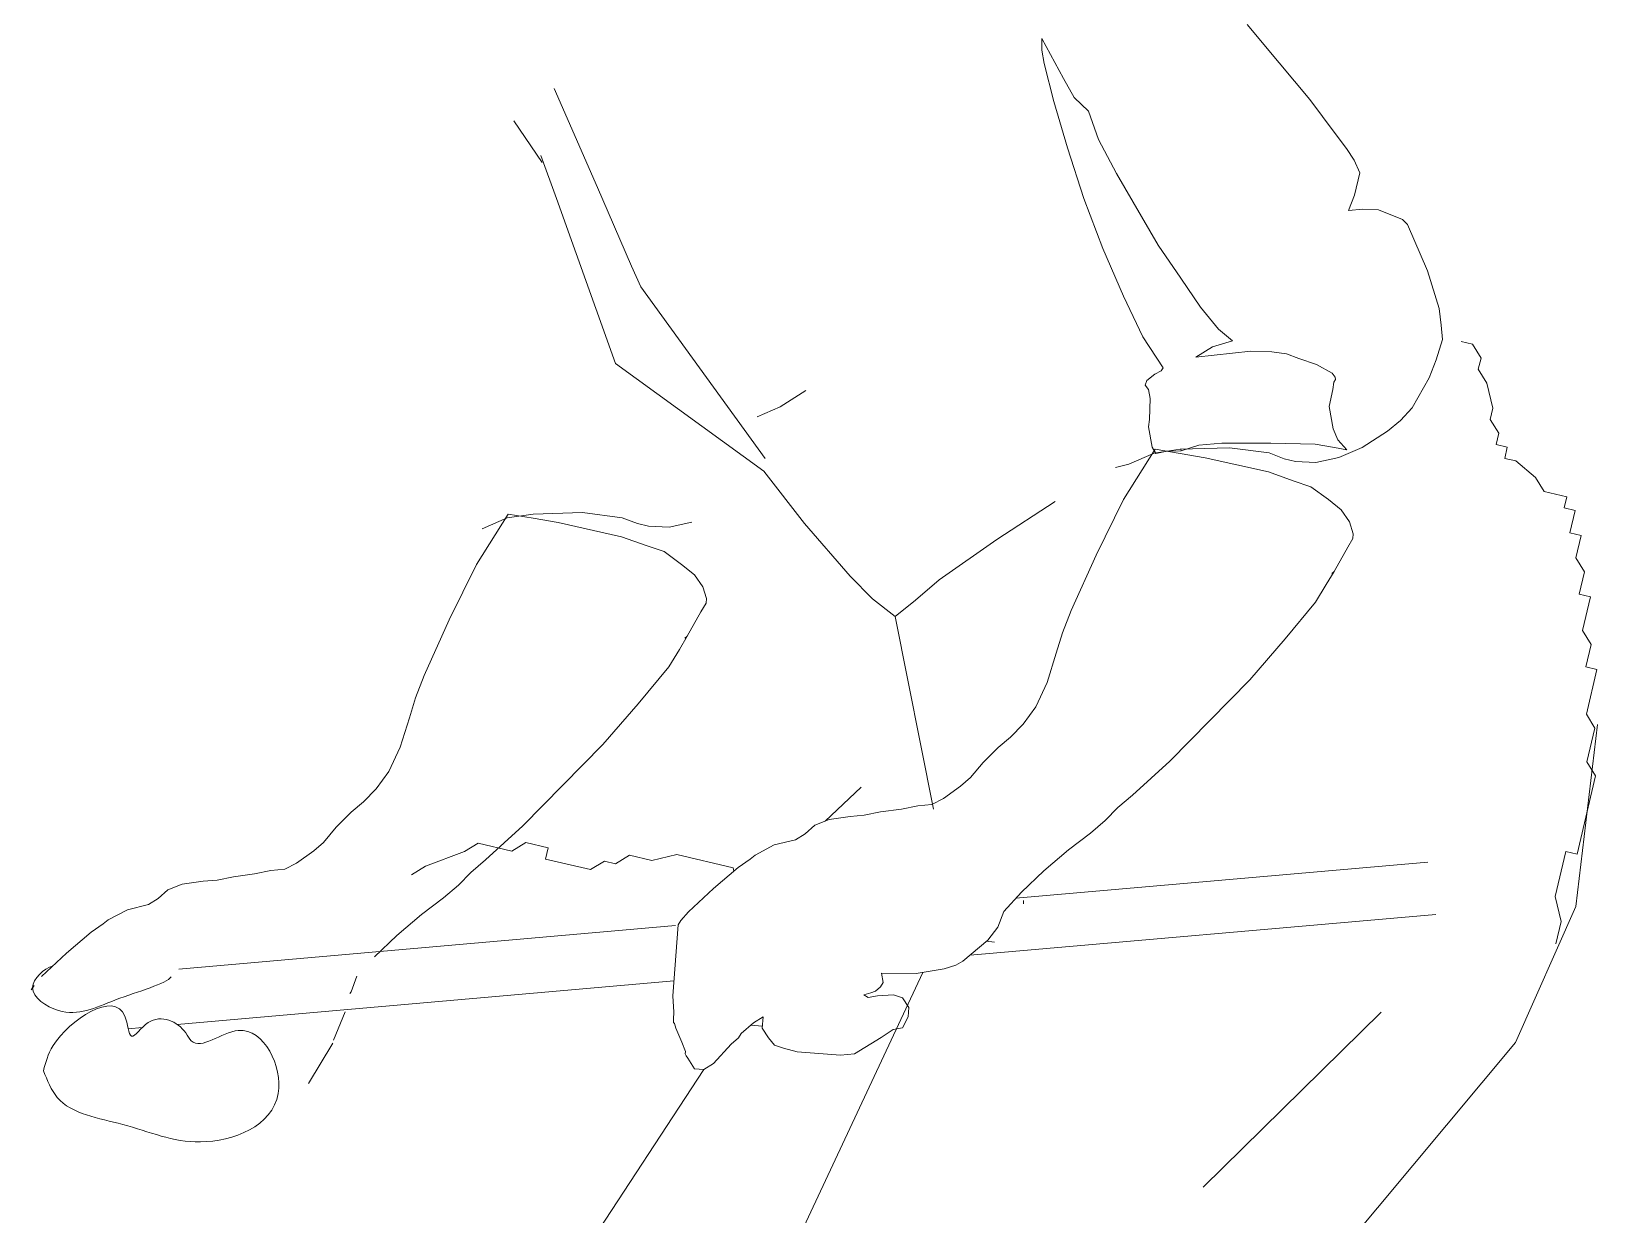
# Model space of a CAD drawing. Header units: millimetres. Extents: x -346728 to 1320345, y -537202 to -385966.
# Drawn here: x 1004111 to 1005387, y -523138 to -522175 of the extents above; entities that cross this region are included whole.
import ezdxf

# ---------------------------------------------------------------- set-up
doc = ezdxf.new("R2010")
doc.units = ezdxf.units.MM
doc.header["$LTSCALE"] = 100
doc.layers.add('5', color=5, linetype='Continuous', lineweight=15)

msp = doc.modelspace()

# ---------------------------------------------------------------- linework, layer by layer
at = {"layer": '5'}
for p, q in [((1005127.5, -522200.6, -1870.3), (1005101.5, -522169.2, -1870.3)), ((1004934.2, -522190.1, -1870.3), (1004934.3, -522180.6, -1870.3)), ((1004934.3, -522180.6, -1870.3), (1004951.9, -522213.4, -1870.3)), ((1004936.3, -522201.1, -1870.3), (1004934.2, -522190.1, -1870.3)), ((1004944.1, -522232, -1870.3), (1004936.3, -522201.1, -1870.3)), ((1005152.7, -522230.4, -1870.3), (1005127.5, -522200.6, -1870.3)), ((1004572.3, -522302.1, -1870.3), (1004537, -522221.4, -1870.3)), ((1004951.9, -522213.4, -1870.3), (1004960.6, -522228.8, -1870.3)), ((1004955.1, -522269.8, -1870.3), (1004944.1, -522232, -1870.3)), ((1004960.6, -522228.8, -1870.3), (1004972.2, -522239.9, -1870.3)), ((1005173.1, -522258.2, -1870.3), (1005152.7, -522230.4, -1870.3)), ((1004527.3, -522281.7, -1870.3), (1004504.4, -522247.7, -1870.3)), ((1004972.2, -522239.9, -1870.3), (1004980.4, -522263.1, -1870.3)), ((1005182.5, -522270.4, -1870.3), (1005173.1, -522258.2, -1870.3)), ((1004968.6, -522311, -1870.3), (1004955.1, -522269.8, -1870.3)), ((1004980.4, -522263.1, -1870.3), (1004995.2, -522290.7, -1870.3)), ((1005188.7, -522279.9, -1870.3), (1005182.5, -522270.4, -1870.3)), ((1004526.3, -522276, -1870.3), (1004539, -522311.1, -1870.3)), ((1005193.2, -522290.2, -1870.3), (1005188.7, -522279.9, -1870.3)), ((1004995.2, -522290.7, -1870.3), (1005029.1, -522348.9, -1870.3)), ((1005188.9, -522308.4, -1870.3), (1005193.2, -522290.2, -1870.3)), ((1004539, -522311.1, -1870.3), (1004587.1, -522445.3, -1870.3)), ((1004581.1, -522322.2, -1870.3), (1004572.3, -522302.1, -1870.3)), ((1004984, -522351.8, -1870.3), (1004968.6, -522311, -1870.3)), ((1005184.1, -522320.7, -1870.3), (1005188.9, -522308.4, -1870.3)), ((1004600.2, -522366, -1870.3), (1004581.1, -522322.2, -1870.3)), ((1005195.8, -522319.6, -1870.3), (1005184.1, -522320.7, -1870.3)), ((1005208.4, -522320.3, -1870.3), (1005195.8, -522319.6, -1870.3)), ((1005228, -522328, -1870.3), (1005208.4, -522320.3, -1870.3)), ((1005232, -522332.3, -1870.3), (1005228, -522328, -1870.3)), ((1005248.5, -522370, -1870.3), (1005232, -522332.3, -1870.3)), ((1005029.1, -522348.9, -1870.3), (1005047.6, -522375.8, -1870.3)), ((1005000.9, -522390.4, -1870.3), (1004984, -522351.8, -1870.3)), ((1004607.6, -522382.8, -1870.3), (1004600.2, -522366, -1870.3)), ((1005047.6, -522375.8, -1870.3), (1005063.5, -522399.4, -1870.3)), ((1005257.8, -522400.6, -1870.3), (1005248.5, -522370, -1870.3)), ((1004708.9, -522522.7, -1870.3), (1004607.6, -522382.8, -1870.3)), ((1005016.7, -522423.6, -1870.3), (1005000.9, -522390.4, -1870.3)), ((1005063.5, -522399.4, -1870.3), (1005078.3, -522417.5, -1870.3)), ((1005259.6, -522414.1, -1870.3), (1005257.8, -522400.6, -1870.3)), ((1005260.7, -522425.8, -1870.3), (1005259.6, -522414.1, -1870.3)), ((1005033, -522449, -1870.3), (1005016.7, -522423.6, -1870.3)), ((1005089.6, -522426.8, -1870.3), (1005073.4, -522431.8, -1870.3)), ((1005078.3, -522417.5, -1870.3), (1005089.6, -522426.8, -1870.3)), ((1005255.6, -522442.3, -1870.3), (1005260.7, -522425.8, -1870.3)), ((1005275.9, -522427.5, -1870.3), (1005285, -522429.7, -1870.3)), ((1005073.4, -522431.8, -1870.3), (1005059.8, -522440.1, -1870.3)), ((1005059.8, -522440.1, -1870.3), (1005104.5, -522435.3, -1870.3)), ((1005104.5, -522435.3, -1870.3), (1005121.7, -522435.9, -1870.3)), ((1005121.7, -522435.9, -1870.3), (1005133.5, -522437.4, -1870.3)), ((1005133.5, -522437.4, -1870.3), (1005143.7, -522441.2, -1870.3)), ((1005285, -522429.7, -1870.3), (1005292, -522440.9, -1870.3)), ((1004587.1, -522445.3, -1870.3), (1004708, -522533, -1870.3)), ((1005026.3, -522454.1, -1870.3), (1005031.5, -522451.2, -1870.3)), ((1005031.5, -522451.2, -1870.3), (1005033, -522449, -1870.3)), ((1005143.7, -522441.2, -1870.3), (1005157.9, -522446.1, -1870.3)), ((1005157.9, -522446.1, -1870.3), (1005170.7, -522453.2, -1870.3)), ((1005249.8, -522457.1, -1870.3), (1005255.6, -522442.3, -1870.3)), ((1005292, -522440.9, -1870.3), (1005289.8, -522450.1, -1870.3)), ((1005289.8, -522450.1, -1870.3), (1005296.8, -522461.4, -1870.3)), ((1005018.5, -522463.1, -1870.3), (1005019.7, -522459.1, -1870.3)), ((1005021.1, -522466.5, -1870.3), (1005018.5, -522463.1, -1870.3)), ((1005019.7, -522459.1, -1870.3), (1005026.3, -522454.1, -1870.3)), ((1005170.7, -522453.2, -1870.3), (1005173.2, -522456.5, -1870.3)), ((1005172.1, -522460.5, -1870.3), (1005171.3, -522466.4, -1870.3)), ((1005173.6, -522458.3, -1870.3), (1005172.1, -522460.5, -1870.3)), ((1005173.2, -522456.5, -1870.3), (1005173.6, -522458.3, -1870.3)), ((1005236, -522481.5, -1870.3), (1005249.8, -522457.1, -1870.3)), ((1005296.8, -522461.4, -1870.3), (1005301.6, -522481.8, -1870.3)), ((1004721.3, -522480.5, -1870.3), (1004742.1, -522467.3, -1870.3)), ((1005022.5, -522473.8, -1870.3), (1005021.1, -522466.5, -1870.3)), ((1005021.9, -522491, -1870.3), (1005022.5, -522473.8, -1870.3)), ((1005171.3, -522466.4, -1870.3), (1005168.2, -522480.3, -1870.3)), ((1004702.5, -522488.7, -1870.3), (1004721.3, -522480.5, -1870.3)), ((1005021.2, -522496.9, -1870.3), (1005021.9, -522491, -1870.3)), ((1005168.2, -522480.3, -1870.3), (1005171.7, -522498.6, -1870.3)), ((1005226.3, -522491.8, -1870.3), (1005236, -522481.5, -1870.3)), ((1005301.6, -522481.8, -1870.3), (1005299.5, -522490.9, -1870.3)), ((1005299.5, -522490.9, -1870.3), (1005306.4, -522502.2, -1870.3)), ((1005024.3, -522513.4, -1870.3), (1005021.2, -522496.9, -1870.3)), ((1005171.7, -522498.6, -1870.3), (1005175.3, -522507.4, -1870.3)), ((1005195.1, -522513.7, -1870.3), (1005215.8, -522500.5, -1870.3)), ((1005215.8, -522500.5, -1870.3), (1005226.3, -522491.8, -1870.3)), ((1005306.4, -522502.2, -1870.3), (1005304.3, -522511.3, -1870.3)), ((1005026.6, -522515.1, -1870.3), (1005000.9, -522556.2, -1870.3)), ((1005027.2, -522518.5, -1870.3), (1005024.3, -522513.4, -1870.3)), ((1005025.8, -522518.3, -1870.3), (1005046.9, -522515.2, -1870.3)), ((1005046.9, -522518.6, -1870.3), (1005026.6, -522515.1, -1870.3)), ((1005036.4, -522516.8, -1870.3), (1005027.2, -522518.5, -1870.3)), ((1005047.7, -522516.5, -1870.3), (1005036.4, -522516.8, -1870.3)), ((1005046.9, -522515.2, -1870.3), (1005087.1, -522514, -1870.3)), ((1005047.4, -522514.7, -1870.3), (1005047.7, -522516.5, -1870.3)), ((1005047.7, -522516.5, -1870.3), (1005047.4, -522514.7, -1870.3)), ((1005062.1, -522511.9, -1870.3), (1005047.7, -522516.5, -1870.3)), ((1005080.8, -522510.2, -1870.3), (1005062.1, -522511.9, -1870.3)), ((1005120.7, -522510.2, -1870.3), (1005080.8, -522510.2, -1870.3)), ((1005087.1, -522514, -1870.3), (1005119.5, -522518.1, -1870.3)), ((1005157, -522510.9, -1870.3), (1005120.7, -522510.2, -1870.3)), ((1005172.7, -522513.7, -1870.3), (1005157, -522510.9, -1870.3)), ((1005182.6, -522515.6, -1870.3), (1005172.7, -522513.7, -1870.3)), ((1005175.3, -522507.4, -1870.3), (1005182.6, -522515.6, -1870.3)), ((1005176.2, -522521.9, -1870.3), (1005195.1, -522513.7, -1870.3)), ((1005304.3, -522511.3, -1870.3), (1005313.4, -522513.5, -1870.3)), ((1005313.4, -522513.5, -1870.3), (1005311.3, -522522.6, -1870.3)), ((1004994.3, -522530.1, -1870.3), (1005005.3, -522527.3, -1870.3)), ((1005005.3, -522527.3, -1870.3), (1005025.8, -522518.3, -1870.3)), ((1005067.3, -522522.1, -1870.3), (1005046.9, -522518.6, -1870.3)), ((1005118.8, -522533.6, -1870.3), (1005067.3, -522522.1, -1870.3)), ((1005119.5, -522518.1, -1870.3), (1005131.8, -522523, -1870.3)), ((1005131.8, -522523, -1870.3), (1005140.9, -522525.1, -1870.3)), ((1005140.9, -522525.1, -1870.3), (1005157.6, -522526, -1870.3)), ((1005157.6, -522526, -1870.3), (1005176.2, -522521.9, -1870.3)), ((1005311.3, -522522.6, -1870.3), (1005320.4, -522524.7, -1870.3)), ((1005320.4, -522524.7, -1870.3), (1005336.5, -522538.2, -1870.3)), ((1004708, -522533, -1870.3), (1004740.9, -522575.7, -1870.3)), ((1005138.9, -522540.8, -1870.3), (1005118.8, -522533.6, -1870.3)), ((1005153.5, -522545.7, -1870.3), (1005138.9, -522540.8, -1870.3)), ((1005336.5, -522538.2, -1870.3), (1005343.5, -522549.5, -1870.3)), ((1005167.7, -522556.2, -1870.3), (1005153.5, -522545.7, -1870.3)), ((1005343.5, -522549.5, -1870.3), (1005361.8, -522553.8, -1870.3)), ((1005361.8, -522553.8, -1870.3), (1005359.6, -522562.9, -1870.3)), ((1004499.7, -522567.9, -1870.3), (1004474, -522608.9, -1870.3)), ((1004498.9, -522571.1, -1870.3), (1004520, -522568, -1870.3)), ((1004520, -522571.3, -1870.3), (1004499.7, -522567.9, -1870.3)), ((1004520, -522568, -1870.3), (1004560.2, -522566.7, -1870.3)), ((1004560.2, -522566.7, -1870.3), (1004592.6, -522570.9, -1870.3)), ((1004897.6, -522588.7, -1870.3), (1004945.2, -522557.7, -1870.3)), ((1005000.9, -522556.2, -1870.3), (1004978.6, -522601.3, -1870.3)), ((1005178.2, -522564.5, -1870.3), (1005167.7, -522556.2, -1870.3)), ((1005185, -522574.4, -1870.3), (1005178.2, -522564.5, -1870.3)), ((1005359.6, -522562.9, -1870.3), (1005368.7, -522565.1, -1870.3)), ((1005368.7, -522565.1, -1870.3), (1005364.4, -522583.3, -1870.3)), ((1004478.4, -522580.1, -1870.3), (1004498.9, -522571.1, -1870.3)), ((1004540.4, -522574.8, -1870.3), (1004520, -522571.3, -1870.3)), ((1004591.9, -522586.4, -1870.3), (1004540.4, -522574.8, -1870.3)), ((1004592.6, -522570.9, -1870.3), (1004604.9, -522575.7, -1870.3)), ((1004604.9, -522575.7, -1870.3), (1004614, -522577.8, -1870.3)), ((1004614, -522577.8, -1870.3), (1004630.7, -522578.7, -1870.3)), ((1004630.7, -522578.7, -1870.3), (1004649.3, -522574.6, -1870.3)), ((1004740.9, -522575.7, -1870.3), (1004778.1, -522618.6, -1870.3)), ((1005188, -522584, -1870.3), (1005185, -522574.4, -1870.3)), ((1004612, -522593.5, -1870.3), (1004591.9, -522586.4, -1870.3)), ((1004850.7, -522621.5, -1870.3), (1004897.6, -522588.7, -1870.3)), ((1005183.4, -522594.9, -1870.3), (1005187.7, -522587.8, -1870.3)), ((1005187.7, -522587.8, -1870.3), (1005188, -522584, -1870.3)), ((1005364.4, -522583.3, -1870.3), (1005373.6, -522585.5, -1870.3)), ((1005373.6, -522585.5, -1870.3), (1005369.3, -522603.7, -1870.3)), ((1004626.6, -522598.4, -1870.3), (1004612, -522593.5, -1870.3)), ((1004640.8, -522608.9, -1870.3), (1004626.6, -522598.4, -1870.3)), ((1004978.6, -522601.3, -1870.3), (1004958.2, -522646.6, -1870.3)), ((1005172.4, -522614.7, -1870.3), (1005183.4, -522594.9, -1870.3)), ((1005369.3, -522603.7, -1870.3), (1005376.2, -522615, -1870.3)), ((1004474, -522608.9, -1870.3), (1004451.7, -522654, -1870.3)), ((1004651.3, -522617.3, -1870.3), (1004640.8, -522608.9, -1870.3)), ((1004658.1, -522627.2, -1870.3), (1004651.3, -522617.3, -1870.3)), ((1004778.1, -522618.6, -1870.3), (1004796.4, -522637.1, -1870.3)), ((1005166, -522625.4, -1870.3), (1005172.4, -522614.7, -1870.3)), ((1005170.4, -522616.4, -1870.3), (1005172.4, -522614.7, -1870.3)), ((1005172.4, -522614.7, -1870.3), (1005170.4, -522616.4, -1870.3)), ((1005376.2, -522615, -1870.3), (1005371.9, -522633.3, -1870.3)), ((1004661.1, -522636.8, -1870.3), (1004658.1, -522627.2, -1870.3)), ((1004831.4, -522638, -1870.3), (1004850.7, -522621.5, -1870.3)), ((1005157.3, -522639.7, -1870.3), (1005166, -522625.4, -1870.3)), ((1004656.5, -522647.6, -1870.3), (1004660.8, -522640.5, -1870.3)), ((1004660.8, -522640.5, -1870.3), (1004661.1, -522636.8, -1870.3)), ((1004796.4, -522637.1, -1870.3), (1004814.9, -522651.4, -1870.3)), ((1004814.9, -522651.4, -1870.3), (1004831.4, -522638, -1870.3)), ((1005132.5, -522669.6, -1870.3), (1005157.3, -522639.7, -1870.3)), ((1005371.9, -522633.3, -1870.3), (1005381.1, -522635.4, -1870.3)), ((1005381.1, -522635.4, -1870.3), (1005374.6, -522662.8, -1870.3)), ((1004451.7, -522654, -1870.3), (1004431.3, -522699.3, -1870.3)), ((1004645.5, -522667.4, -1870.3), (1004656.5, -522647.6, -1870.3)), ((1004814.9, -522651.4, -1870.3), (1004846, -522808.3, -1870.3)), ((1004958.2, -522646.6, -1870.3), (1004951.1, -522664.7, -1870.3)), ((1004639.1, -522678.1, -1870.3), (1004645.5, -522667.4, -1870.3)), ((1004643.5, -522669.1, -1870.3), (1004645.5, -522667.4, -1870.3)), ((1004645.5, -522667.4, -1870.3), (1004643.5, -522669.1, -1870.3)), ((1004951.1, -522664.7, -1870.3), (1004946.1, -522681.2, -1870.3)), ((1005103.6, -522703, -1870.3), (1005132.5, -522669.6, -1870.3)), ((1005374.6, -522662.8, -1870.3), (1005381.6, -522674.1, -1870.3)), ((1004630.4, -522692.4, -1870.3), (1004639.1, -522678.1, -1870.3)), ((1004946.1, -522681.2, -1870.3), (1004938.6, -522705, -1870.3)), ((1005381.6, -522674.1, -1870.3), (1005377.3, -522692.4, -1870.3)), ((1004605.6, -522722.4, -1870.3), (1004630.4, -522692.4, -1870.3)), ((1005377.3, -522692.4, -1870.3), (1005386.4, -522694.5, -1870.3)), ((1005386.4, -522694.5, -1870.3), (1005377.8, -522731, -1870.3)), ((1004431.3, -522699.3, -1870.3), (1004424.2, -522717.5, -1870.3)), ((1004938.6, -522705, -1870.3), (1004929.5, -522724.9, -1870.3)), ((1005071.1, -522736, -1870.3), (1005103.6, -522703, -1870.3)), ((1004424.2, -522717.5, -1870.3), (1004419.2, -522733.9, -1870.3)), ((1004576.7, -522755.7, -1870.3), (1004605.6, -522722.4, -1870.3)), ((1004929.5, -522724.9, -1870.3), (1004919, -522739, -1870.3)), ((1005377.8, -522731, -1870.3), (1005384.7, -522742.3, -1870.3)), ((1004419.2, -522733.9, -1870.3), (1004411.7, -522757.7, -1870.3)), ((1004919, -522739, -1870.3), (1004908.8, -522749.5, -1870.3)), ((1005038.5, -522769.1, -1870.3), (1005071.1, -522736, -1870.3)), ((1005387, -522739.3, -1870.3), (1005369.3, -522887.6, -1870.3)), ((1005384.7, -522742.3, -1870.3), (1005378.3, -522769.7, -1870.3)), ((1004411.7, -522757.7, -1870.3), (1004402.6, -522777.6, -1870.3)), ((1004544.2, -522788.7, -1870.3), (1004576.7, -522755.7, -1870.3)), ((1004898.8, -522758.1, -1870.3), (1004886.6, -522770.2, -1870.3)), ((1004908.8, -522749.5, -1870.3), (1004898.8, -522758.1, -1870.3)), ((1004886.6, -522770.2, -1870.3), (1004876.3, -522782.5, -1870.3)), ((1005008.2, -522796.7, -1870.3), (1005038.5, -522769.1, -1870.3)), ((1005378.3, -522769.7, -1870.3), (1005385.3, -522781, -1870.3)), ((1004402.6, -522777.6, -1870.3), (1004392.1, -522791.8, -1870.3)), ((1004876.3, -522782.5, -1870.3), (1004868.2, -522789.4, -1870.3)), ((1005385.3, -522781, -1870.3), (1005370.2, -522844.9, -1870.3)), ((1004392.1, -522791.8, -1870.3), (1004381.9, -522802.2, -1870.3)), ((1004511.6, -522821.8, -1870.3), (1004544.2, -522788.7, -1870.3)), ((1004787.3, -522790.3, -1870.3), (1004757.9, -522817.9, -1870.3)), ((1004868.2, -522789.4, -1870.3), (1004854.3, -522799.6, -1870.3)), ((1004996.2, -522807, -1870.3), (1005008.2, -522796.7, -1870.3)), ((1004381.9, -522802.2, -1870.3), (1004371.9, -522810.8, -1870.3)), ((1004819.9, -522808.1, -1870.3), (1004802.9, -522810.5, -1870.3)), ((1004833.2, -522805.4, -1870.3), (1004819.9, -522808.1, -1870.3)), ((1004844.6, -522804.4, -1870.3), (1004833.2, -522805.4, -1870.3)), ((1004854.3, -522799.6, -1870.3), (1004844.6, -522804.4, -1870.3)), ((1004986, -522817.4, -1870.3), (1004996.2, -522807, -1870.3)), ((1004359.7, -522823, -1870.3), (1004349.4, -522835.3, -1870.3)), ((1004371.9, -522810.8, -1870.3), (1004359.7, -522823, -1870.3)), ((1004481.3, -522849.4, -1870.3), (1004511.6, -522821.8, -1870.3)), ((1004749.5, -522821.3, -1870.3), (1004741.5, -522828.2, -1870.3)), ((1004761.1, -522816.6, -1870.3), (1004749.5, -522821.3, -1870.3)), ((1004778.2, -522814.2, -1870.3), (1004761.1, -522816.6, -1870.3)), ((1004789.5, -522813.2, -1870.3), (1004778.2, -522814.2, -1870.3)), ((1004802.9, -522810.5, -1870.3), (1004789.5, -522813.2, -1870.3)), ((1004973.9, -522827.7, -1870.3), (1004986, -522817.4, -1870.3)), ((1004349.4, -522835.3, -1870.3), (1004341.3, -522842.1, -1870.3)), ((1004464.1, -522842.8, -1870.3), (1004475.3, -522835.9, -1870.3)), ((1004475.3, -522835.9, -1870.3), (1004502.7, -522842.3, -1870.3)), ((1004502.7, -522842.3, -1870.3), (1004514, -522835.4, -1870.3)), ((1004514, -522835.4, -1870.3), (1004532.3, -522839.7, -1870.3)), ((1004733.6, -522833.2, -1870.3), (1004716.4, -522837.4, -1870.3)), ((1004741.5, -522828.2, -1870.3), (1004733.6, -522833.2, -1870.3)), ((1004956, -522841.3, -1870.3), (1004973.9, -522827.7, -1870.3)), ((1004341.3, -522842.1, -1870.3), (1004327.4, -522852.3, -1870.3)), ((1004432.3, -522854.6, -1870.3), (1004464.1, -522842.8, -1870.3)), ((1004532.3, -522839.7, -1870.3), (1004530.2, -522848.8, -1870.3)), ((1004587.1, -522852.6, -1870.3), (1004598.4, -522845.7, -1870.3)), ((1004598.4, -522845.7, -1870.3), (1004616.7, -522850, -1870.3)), ((1004616.7, -522850, -1870.3), (1004637.1, -522845.2, -1870.3)), ((1004637.1, -522845.2, -1870.3), (1004682.8, -522856, -1870.3)), ((1004700.8, -522845.6, -1870.3), (1004696.8, -522849, -1870.3)), ((1004716.4, -522837.4, -1870.3), (1004700.8, -522845.6, -1870.3)), ((1004935.9, -522858.4, -1870.3), (1004956, -522841.3, -1870.3)), ((1005361, -522842.7, -1870.3), (1005352.4, -522879.2, -1870.3)), ((1005370.2, -522844.9, -1870.3), (1005361, -522842.7, -1870.3)), ((1004293, -522860.8, -1870.3), (1004276, -522863.2, -1870.3)), ((1004306.3, -522858.1, -1870.3), (1004293, -522860.8, -1870.3)), ((1004317.7, -522857.1, -1870.3), (1004306.3, -522858.1, -1870.3)), ((1004327.4, -522852.3, -1870.3), (1004317.7, -522857.1, -1870.3)), ((1004421, -522861.6, -1870.3), (1004432.3, -522854.6, -1870.3)), ((1004459.1, -522870.1, -1870.3), (1004469.3, -522859.7, -1870.3)), ((1004469.3, -522859.7, -1870.3), (1004481.3, -522849.4, -1870.3)), ((1004530.2, -522848.8, -1870.3), (1004566.7, -522857.4, -1870.3)), ((1004566.7, -522857.4, -1870.3), (1004578, -522850.5, -1870.3)), ((1004578, -522850.5, -1870.3), (1004587.1, -522852.6, -1870.3)), ((1004686.9, -522855.7, -1870.3), (1004666.8, -522872.9, -1870.3)), ((1004682.8, -522856, -1870.3), (1004683.4, -522858.7, -1870.3)), ((1004696.8, -522849, -1870.3), (1004686.9, -522855.7, -1870.3)), ((1004913.1, -522880.7, -1870.3), (1005248.8, -522851.4, -1870.3)), ((1004917.7, -522875.7, -1870.3), (1004935.9, -522858.4, -1870.3)), ((1004222.6, -522874, -1870.3), (1004214.6, -522880.9, -1870.3)), ((1004234.2, -522869.3, -1870.3), (1004222.6, -522874, -1870.3)), ((1004251.3, -522866.9, -1870.3), (1004234.2, -522869.3, -1870.3)), ((1004262.6, -522865.9, -1870.3), (1004251.3, -522866.9, -1870.3)), ((1004276, -522863.2, -1870.3), (1004262.6, -522865.9, -1870.3)), ((1004447, -522880.4, -1870.3), (1004459.1, -522870.1, -1870.3)), ((1004666.8, -522872.9, -1870.3), (1004646.5, -522891.9, -1870.3)), ((1004206.7, -522885.9, -1870.3), (1004189.5, -522890.2, -1870.3)), ((1004214.6, -522880.9, -1870.3), (1004206.7, -522885.9, -1870.3)), ((1004429.1, -522894, -1870.3), (1004447, -522880.4, -1870.3)), ((1004903.3, -522891.5, -1870.3), (1004917.7, -522875.7, -1870.3)), ((1004919.3, -522882.7, -1870.3), (1004919.4, -522885.4, -1870.3)), ((1005352.4, -522879.2, -1870.3), (1005357.2, -522899.6, -1870.3)), ((1004173.9, -522898.3, -1870.3), (1004169.9, -522901.7, -1870.3)), ((1004189.5, -522890.2, -1870.3), (1004173.9, -522898.3, -1870.3)), ((1004409, -522911.2, -1870.3), (1004429.1, -522894, -1870.3)), ((1004640.4, -522898.9, -1870.3), (1004638.2, -522902.5, -1870.3)), ((1004646.5, -522891.9, -1870.3), (1004640.4, -522898.9, -1870.3)), ((1004875.9, -522927.1, -1870.3), (1005255.2, -522893.9, -1870.3)), ((1004898.6, -522904.2, -1870.3), (1004903.3, -522891.5, -1870.3)), ((1005369.3, -522887.6, -1870.3), (1005320.2, -522998.1, -1870.3)), ((1005357.2, -522899.6, -1870.3), (1005352.9, -522917.9, -1870.3)), ((1004160, -522908.5, -1870.3), (1004139.9, -522925.6, -1870.3)), ((1004169.9, -522901.7, -1870.3), (1004160, -522908.5, -1870.3)), ((1004231.4, -522938.4, -1870.3), (1004635.9, -522903, -1870.3)), ((1004390.8, -522928.5, -1870.3), (1004409, -522911.2, -1870.3)), ((1004638.2, -522902.5, -1870.3), (1004633.7, -522960.2, -1870.3)), ((1004890.2, -522914.8, -1870.3), (1004898.6, -522904.2, -1870.3)), ((1004870.1, -522932, -1870.3), (1004890.2, -522914.8, -1870.3)), ((1004895.8, -522916.5, -1870.3), (1004889, -522915.8, -1870.3)), ((1004139.9, -522925.6, -1870.3), (1004119.6, -522944.6, -1870.3)), ((1004854.7, -522938.3, -1870.3), (1004864.3, -522935.3, -1870.3)), ((1004864.3, -522935.3, -1870.3), (1004870.1, -522932, -1870.3)), ((1004230.1, -522983.5, -1870.3), (1004634.6, -522948.1, -1870.3)), ((1004371.7, -522957, -1870.3), (1004376.4, -522944.2, -1870.3)), ((1004837.5, -522941.1, -1870.3), (1004665.3, -523308.3, -1870.3)), ((1004802.9, -522952.9, -1870.3), (1004805.1, -522949.4, -1870.3)), ((1004803.8, -522941.8, -1870.3), (1004831.9, -522942.1, -1870.3)), ((1004805.1, -522949.4, -1870.3), (1004803.8, -522941.8, -1870.3)), ((1004831.9, -522942.1, -1870.3), (1004854.7, -522938.3, -1870.3)), ((1004113.5, -522951.7, -1870.3), (1004111.3, -522955.2, -1870.3)), ((1004370.6, -522958.4, -1870.3), (1004371.7, -522957, -1870.3)), ((1004633.7, -522960.2, -1870.3), (1004634.5, -522973.4, -1870.3)), ((1004789.3, -522959.4, -1870.3), (1004795, -522957.9, -1870.3)), ((1004792.9, -522961.5, -1870.3), (1004789.3, -522959.4, -1870.3)), ((1004800.5, -522960.2, -1870.3), (1004792.9, -522961.5, -1870.3)), ((1004795, -522957.9, -1870.3), (1004798.9, -522956.4, -1870.3)), ((1004798.9, -522956.4, -1870.3), (1004802.9, -522952.9, -1870.3)), ((1004813.6, -522959.4, -1870.3), (1004800.5, -522960.2, -1870.3)), ((1004820.9, -522961.8, -1870.3), (1004813.6, -522959.4, -1870.3)), ((1004825.9, -522969.7, -1870.3), (1004820.9, -522961.8, -1870.3)), ((1004366.9, -522973.2, -1870.3), (1004357.4, -522996.3, -1870.3)), ((1004634.5, -522973.4, -1870.3), (1004634.3, -522979.3, -1870.3)), ((1004825.4, -522977.2, -1870.3), (1004825.9, -522969.7, -1870.3)), ((1005210.8, -522973.6, -1870.3), (1005065.8, -523116, -1870.3)), ((1004190.2, -522987, -1870.3), (1004201.9, -522985.9, -1870.3)), ((1004634.3, -522979.3, -1870.3), (1004634.2, -522981.9, -1870.3)), ((1004634.2, -522981.9, -1870.3), (1004635.1, -522982.8, -1870.3)), ((1004635.1, -522982.8, -1870.3), (1004636.3, -522986.6, -1870.3)), ((1004636.3, -522986.6, -1870.3), (1004641, -522997.9, -1870.3)), ((1004689.4, -522990.9, -1870.3), (1004699.4, -522982.3, -1870.3)), ((1004706.7, -522984.9, -1870.3), (1004697.4, -522984, -1870.3)), ((1004699.4, -522982.3, -1870.3), (1004707.3, -522977.3, -1870.3)), ((1004707.3, -522977.3, -1870.3), (1004706.6, -522986.6, -1870.3)), ((1004706.6, -522986.6, -1870.3), (1004711.6, -522994.5, -1870.3)), ((1004803.4, -522994.2, -1870.3), (1004813.3, -522987.5, -1870.3)), ((1004813.3, -522987.5, -1870.3), (1004820.9, -522986.2, -1870.3)), ((1004820.9, -522986.2, -1870.3), (1004825.4, -522977.2, -1870.3)), ((1004356.8, -522998.8, -1870.3), (1004337, -523031.6, -1870.3)), ((1004641, -522997.9, -1870.3), (1004644.2, -523005.6, -1870.3)), ((1004666.8, -523015.3, -1870.3), (1004681.2, -522999.6, -1870.3)), ((1004681.2, -522999.6, -1870.3), (1004687.2, -522994.4, -1870.3)), ((1004687.2, -522994.4, -1870.3), (1004689.4, -522990.9, -1870.3)), ((1004711.6, -522994.5, -1870.3), (1004716.7, -523000.5, -1870.3)), ((1004716.7, -523000.5, -1870.3), (1004724, -523002.9, -1870.3)), ((1004781.7, -523007.5, -1870.3), (1004803.4, -522994.2, -1870.3)), ((1005320.2, -522998.1, -1870.3), (1005132.7, -523222.4, -1870.3)), ((1004644.2, -523005.6, -1870.3), (1004643.8, -523007.5, -1870.3)), ((1004643.8, -523007.5, -1870.3), (1004644.7, -523009, -1870.3)), ((1004644.7, -523009, -1870.3), (1004646, -523011, -1870.3)), ((1004646, -523011, -1870.3), (1004651.5, -523019.7, -1870.3)), ((1004724, -523002.9, -1870.3), (1004735, -523005.7, -1870.3)), ((1004735, -523005.7, -1870.3), (1004770.4, -523008.5, -1870.3)), ((1004770.4, -523008.5, -1870.3), (1004781.7, -523007.5, -1870.3)), ((1004658.9, -523020.3, -1870.3), (1004442.8, -523350.5, -1870.3)), ((1004651.5, -523019.7, -1870.3), (1004658.9, -523020.3, -1870.3)), ((1004658.9, -523020.3, -1870.3), (1004666.8, -523015.3, -1870.3))]:
    msp.add_line(p, q, dxfattribs=at)
for points, knots in [([(1004129, -522935.8), (1004121.3, -522938.1), (1004102.4, -522955.6), (1004142.7, -522981.3), (1004175.2, -522962.8), (1004221.7, -522950.3), (1004225.1, -522944.8)], [0, 0, 0, 0, 5.790395, 12.495414, 23.815717, 35.483901, 35.483901, 35.483901, 35.483901]), ([(1004121.2, -523021.2), (1004122.9, -523014.5), (1004129.5, -522988.8), (1004188.5, -522948.2), (1004190.7, -523001.7), (1004209.8, -522971.5), (1004233.7, -522982.6), (1004246.2, -523007.8), (1004291.7, -522966.3), (1004334.2, -523056.5), (1004247.3, -523089.5), (1004191.2, -523063), (1004134.8, -523055.6), (1004124.3, -523029.1), (1004121.2, -523021.2)], [0, 0, 0, 0, 0.089011, 0.345382, 0.414358, 0.485627, 0.614444, 0.646288, 0.805654, 1.052069, 1.355288, 1.619002, 1.853189, 1.952729, 1.952729, 1.952729, 1.952729])]:
    msp.add_open_spline(points, degree=3, knots=knots, dxfattribs=at)

doc.saveas('drawing.dxf')
